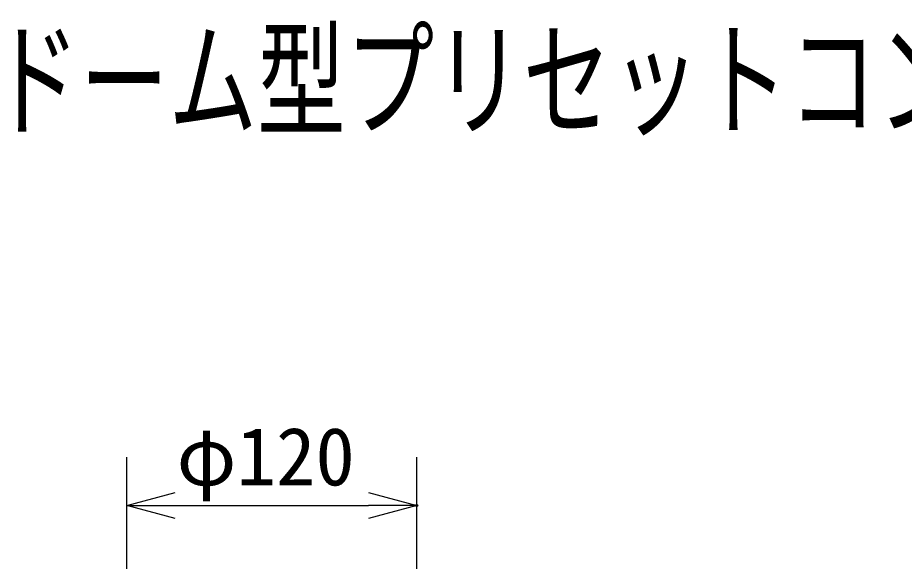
# Model space of a CAD drawing. Units: millimetres, scale not verified. Extents: x -63 to 65, y -57 to 57.
# Drawn here: x -34.61 to 2.17, y 34.86 to 57.41 of the extents above; entities that cross this region are included whole.
import ezdxf
from ezdxf.enums import TextEntityAlignment as Align

# ---------------------------------------------------------------- set-up
doc = ezdxf.new("R2010")
doc.units = ezdxf.units.MM
doc.header["$LTSCALE"] = 0.190236
doc.header["$PDMODE"] = 32
doc.header["$PDSIZE"] = 0.0951
for name, color, linetype in [('0-0_MOJI1', 2, 'Continuous'), ('0-4_SUNPO', 3, 'Continuous'), ('0-5_DEFPOINTS', 7, 'Continuous')]:
    doc.layers.add(name, color=color, linetype=linetype)
doc.styles.add('ＭＳ ゴシック', font='')
doc.styles.get('ＭＳ ゴシック').set_extended_font_data('MS Gothic')

# ---------------------------------------------------------------- blocks, each defined once
blk = doc.blocks.new('_OPEN30')
at = {"layer": '0-5_DEFPOINTS'}
blk.add_line((0, 0), (-1, 0), dxfattribs=at)
blk.add_lwpolyline([(-1, 0.26795), (0, 0), (-1, -0.26795)], dxfattribs=at)

msp = doc.modelspace()

# ---------------------------------------------------------------- linework, layer by layer
at = {"layer": '0-4_SUNPO'}
for p, q in [((-30.0762, 16.2442), (-30.0762, 39.1778)), ((-18.0555, 16.2442), (-18.0555, 39.1778)), ((-28.0762, 37.1778), (-20.0555, 37.1778))]:
    msp.add_line(p, q, dxfattribs=at)
at = {"layer": '0-5_DEFPOINTS'}
msp.add_point((-18.0555, 37.1778), dxfattribs=at)

# ---------------------------------------------------------------- block references
at = {"layer": '0-4_SUNPO', "xscale": 2, "yscale": 2, "rotation": 180}
msp.add_blockref('_OPEN30', (-30.0762, 37.1778), dxfattribs=at)
at = {"layer": '0-4_SUNPO', "xscale": 2, "yscale": 2}
msp.add_blockref('_OPEN30', (-18.0555, 37.1778), dxfattribs=at)

# ---------------------------------------------------------------- texts
at = {"layer": '0-0_MOJI1', "style": 'ＭＳ ゴシック', "width": 0.7}
msp.add_text('ドーム型プリセットコンビネーションカメラ（天吊り金具付）', height=3.848, dxfattribs=at).set_placement((-35.7001, 51.7599), align=Align.BOTTOM_LEFT)
at = {"layer": '0-4_SUNPO', "style": 'ＭＳ ゴシック'}
msp.add_text('φ120', height=2.406, dxfattribs=at).set_placement((-28.0193, 37.2874), align=Align.BOTTOM_LEFT)

doc.saveas('drawing.dxf')
